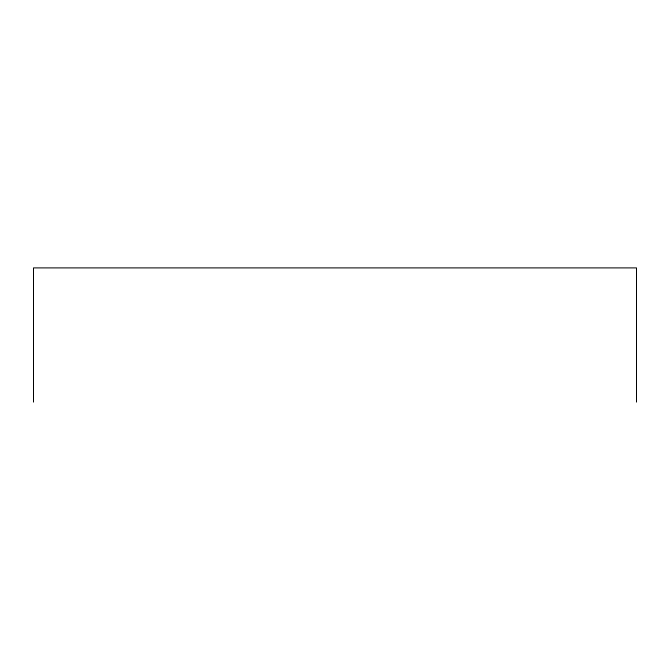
<?xml version="1.0" encoding="UTF-8"?>
<svg xmlns="http://www.w3.org/2000/svg" width="670" height="670" viewBox="0 0 670 670"><rect width="100%" height="100%" fill="white"/><g stroke="black" fill="none" stroke-linecap="round" stroke-linejoin="round"><path stroke-width="1" d="M636.5 402.101L636.5 267.899L33.5 267.899L33.5 402.101"/></g></svg>
